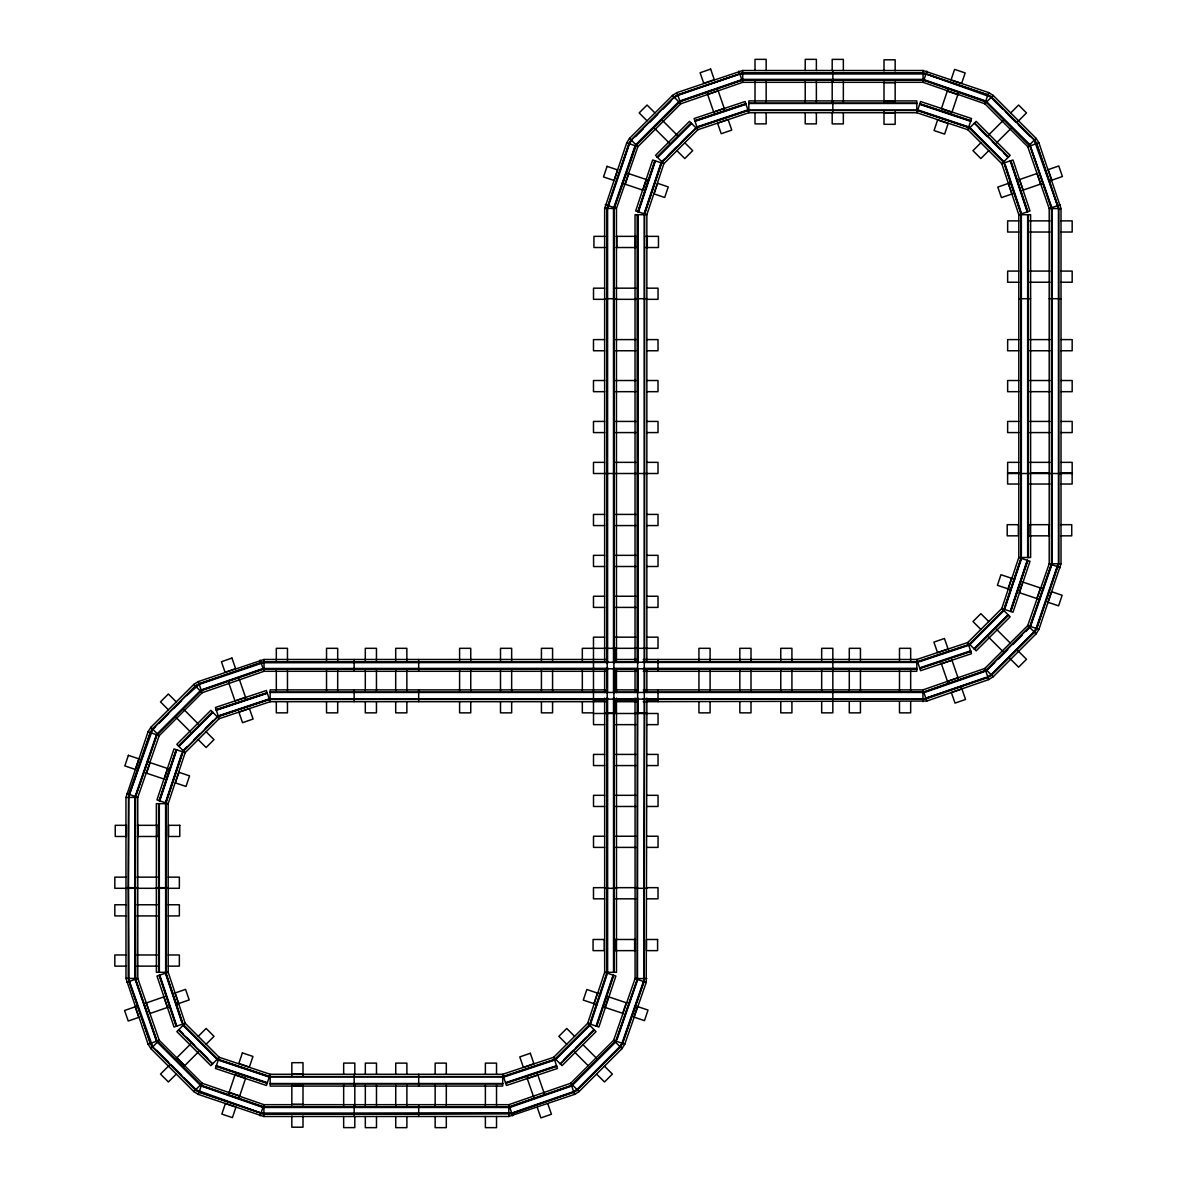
<?xml version="1.0" encoding="UTF-8"?>
<svg xmlns="http://www.w3.org/2000/svg" width="1187" height="1187" viewBox="0 0 1187 1187"><rect width="100%" height="100%" fill="white"/><g stroke="black" fill="none" stroke-linecap="round" stroke-linejoin="round"><path stroke-width="1.5" d="M646.885 713.491L646.232 982.435L624.792 1044.174L621.988 1048.655L579.063 1091.58L574.582 1094.384L508.822 1116.492L263.915 1116.492L198.303 1094.399L193.822 1091.595L150.897 1048.67L148.093 1044.189L125.985 978.429L125.956 797.397L148.049 731.785L150.853 727.319L193.778 684.395L198.259 681.59L264.018 659.482L606.394 659.482M604.643 661.218L604.643 208.437L626.736 142.826L629.54 138.345L672.465 95.42L676.946 92.616L742.706 70.508L923.085 70.508L988.697 92.601L993.178 95.405L1036.103 138.33L1038.907 142.811L1061.015 208.571L1061.015 563.766L1038.922 629.377L1036.117 633.858L993.193 676.783L988.712 679.587L926.824 701.042L643.265 701.695M638.027 978.563L617.017 1039.56M1058.062 563.766L1036.132 628.413L1034.025 631.766L991.1 674.691L987.747 676.798M159.117 800.646L176.121 749.665M159.399 800.735L176.388 749.754M159.77 800.869L176.759 749.872M165.364 802.738L181.774 753.508M165.735 802.857L182.739 751.875M166.017 802.946L183.006 751.964M637.805 211.687L654.809 160.69M638.087 211.776L655.076 160.779M638.458 211.894L655.447 160.913M644.051 213.764L661.055 162.782M644.422 213.883L661.426 162.901M644.704 213.972L661.693 162.99M589.835 1024.01L606.824 973.028M590.102 1024.099L607.106 973.117M590.473 1024.218L606.883 975.002M596.082 1026.087L612.492 976.856M596.453 1026.221L613.442 975.224M596.72 1026.31L613.724 975.313M1003.965 609.213L1020.954 558.216M1004.232 609.302L1021.235 558.32M1004.603 609.421L1021.606 558.439M1010.79 609.539L1027.2 560.309M1010.582 611.409L1027.571 560.427M1010.849 611.513L1027.853 560.516M146.594 773.212L150.155 762.647M164.741 777.633L167.782 768.568M228.082 1095.497L235.338 1073.864M235.961 1107.041L232.415 1117.62L221.835 1114.074L225.396 1103.495L234.462 1106.536M238.646 1099.043L245.65 1078.211L235.071 1074.665M625.282 184.252L628.843 173.673M646.47 179.593L642.924 190.172L622.092 183.169M593.871 1003.653L597.417 993.074M605.058 1007.407L608.619 996.828M622.685 1013.327L626.246 1002.748M948.354 87.957L941.35 108.789L951.929 112.335M951.039 79.959L954.585 69.38L965.165 72.926L961.604 83.505L952.538 80.464M951.662 113.136L958.918 91.503M1008 588.856L1011.547 578.277M1022.23 583.544L1019.188 592.61L1040.02 599.598M1036.815 598.53L1040.376 587.951M129.398 794.489L152.248 730.524M198.303 1094.399L202.176 1083.241L159.251 1040.316L137.796 978.429L137.766 797.397L159.206 735.673L202.131 692.748L264.018 671.293L606.394 671.293M260.042 1115.839L263.915 1104.682L508.822 1104.682L570.71 1083.227L613.634 1040.302L635.075 978.563L635.075 713.491M629.525 143.79L607.596 208.437L607.596 663.073M635.104 145.734L613.501 208.437L613.501 663.073M926.958 71.161L923.085 82.318L742.706 82.318L680.819 103.773L637.894 146.698L616.454 208.437L616.454 661.218M643.443 981.471L622.003 1043.21L619.896 1046.563L576.971 1089.488L573.618 1091.595L513.452 1112.456M988.697 92.601L984.824 103.759L1027.749 146.684L1049.204 208.571L1049.204 563.766L1027.764 625.504L984.839 668.429L922.952 689.884L643.265 689.884M630.223 142.677L631.632 140.437M616.424 1041.266L571.689 1086.016L509.787 1107.471L262.935 1107.471L201.211 1086.031L156.461 1041.281L134.843 978.429L134.843 888.306M635.535 136.535L643.339 128.73M649.838 122.216L657.643 114.412M662.85 109.219L670.655 101.414M635.802 144.606L678.727 101.681M657.108 156.966L691.101 122.973M657.316 157.174L691.309 123.181M657.598 157.441L691.576 123.463M661.767 161.625L664.379 159.013M668.296 155.082L676.145 147.247M681.383 142.01L689.217 134.176M662.049 161.892L696.027 127.914M662.242 162.1L696.235 128.107M152.945 729.397L155.542 726.8M159.444 722.898L168.554 713.788M173.747 708.594L181.552 700.79M186.76 695.582L199.223 684.38L264.018 662.435L608.234 662.435M178.421 745.94L212.414 711.948M178.629 746.133L212.621 712.155M178.896 746.415L212.888 712.423M183.08 750.585L186.997 746.668M193.54 740.139L200.069 733.596M205.306 728.373L213.141 720.524M183.347 750.867L217.34 716.874M183.555 751.074L217.547 717.082M993.178 95.405L984.824 103.759L923.085 82.318L923.085 70.508M980.863 142.766L972.969 150.66L980.863 158.554L988.756 150.66M988.623 135.021L1002.956 120.673M1010.716 112.913L1018.609 105.035L1026.488 112.913L1017.363 122.038M996.501 142.9L1010.849 128.567M1036.103 138.33L1027.749 146.684L1038.907 142.811M150.897 1048.67L159.251 1040.316L148.093 1044.189M169.637 1064.962L160.512 1074.087L168.391 1081.965L176.284 1074.087M176.151 1058.433L190.499 1044.1M198.244 1036.34L206.137 1028.446L214.031 1036.34L206.137 1044.234M184.044 1066.327L198.377 1051.979M193.822 1091.595L202.176 1083.241L263.915 1104.682L263.915 1116.492M969.423 644.081L1003.416 610.103M969.631 644.289L1003.608 610.296M555.293 1058.893L589.286 1024.9M969.898 644.571L1003.89 610.578M555.501 1059.086L589.494 1025.108M555.768 1059.368L589.761 1025.375M974.082 648.74L1008.06 614.747M563.87 1059.62L573.024 1050.465M575.636 1047.854L586.096 1037.393M588.707 1034.782L593.945 1029.559M974.349 649.022L1008.342 615.029M974.557 649.23L1008.549 615.237M560.219 1063.819L594.212 1029.826M560.427 1064.027L594.42 1030.034M994.736 662.717L985.803 671.219M998.638 658.815L1007.733 649.704M1012.941 644.496L1022.052 635.401M1025.954 631.499L1030.553 626.469L1052.157 563.766L1052.157 208.571L1029.841 144.591L985.789 100.969L923.085 79.366L742.706 79.366L679.854 100.984M674.557 97.512L676.798 96.102M677.911 95.405L738.091 74.544M707.615 94.456L718.165 90.805M713.699 112.023L724.248 108.373M1009.989 182.857L997.792 187.086L1001.442 197.635L1013.639 193.407M1018.698 179.845L1037.067 173.48L1040.717 184.03M1022.348 190.395L1041.518 183.748M1050.228 180.736L1062.424 176.507L1058.774 165.972L1048.225 169.622L1051.875 180.157M1060.362 204.698L1049.204 208.571L1061.015 208.571M261.333 669.097L201.167 689.959L156.417 734.694L134.814 797.397L134.814 887.668M235.011 700.998L245.561 697.348M948.087 649.022L937.552 652.672L933.902 642.122L944.437 638.472L948.665 650.669M941.41 663.83L951.959 660.18M947.493 681.397L958.043 677.747M923.916 692.674L984.082 671.812M925.845 698.253L986.026 677.391M961.9 688.905L951.366 692.555L955.016 703.105L965.55 699.455L961.336 687.258M126.638 982.302L137.796 978.429L125.985 978.429M136.772 1006.264L124.576 1010.493L128.226 1021.028L138.775 1017.378L135.125 1006.843M145.482 1003.252L164.652 996.605M173.361 993.593L185.558 989.364L189.208 999.914L177.011 1004.143M168.302 1007.155L149.933 1013.52L146.283 1002.97M527.28 1078.627L537.83 1074.977M694.825 120.673L745.822 103.67M694.914 120.94L745.911 103.952M695.048 121.311L746.029 104.322M696.917 126.92L747.899 109.916M697.036 127.291L748.018 110.287M697.125 127.558L748.107 110.569M216.138 709.648L267.134 692.644M216.227 709.915L267.223 692.926M216.36 710.286L267.342 693.297M218.23 715.88L269.212 698.891M218.349 716.251L269.33 699.262M218.438 716.533L269.419 699.544M917.551 661.634L968.533 644.63M917.64 661.901L968.622 644.912M919.524 661.693L968.74 645.283M919.628 667.88L970.61 650.877M919.747 668.251L970.743 651.248M919.836 668.518L970.832 651.529M503.422 1076.431L554.403 1059.442M503.511 1076.713L554.492 1059.709M503.629 1077.084L554.626 1060.08M505.499 1082.678L556.48 1065.689M505.617 1083.048L556.614 1066.06M505.721 1083.33L556.703 1066.327M739.813 73.95L925.994 73.95M263.054 668.504L608.234 668.34M511.731 1113.05L261.006 1113.05M884.003 82.764L895.161 82.764M884.003 101.355L895.161 101.355M748.834 103.18L916.824 103.18M748.834 103.477L916.824 103.477M748.834 110.168L916.824 110.168M748.834 110.45L916.824 110.45M884.003 113.166L895.161 113.166M604.643 208.437L616.454 208.437L605.296 204.565M1018.802 220.871L1007.644 220.871L1007.644 232.029L1018.802 232.029M1029.767 220.871L1050.05 220.871M1061.015 220.871L1072.173 220.871L1072.173 232.029L1061.015 232.029M1029.767 232.029L1050.05 232.029M605.088 236.361L593.93 236.361L593.93 247.519L605.088 247.519M616.053 236.361L636.336 236.361M645.55 236.361L658.459 236.361L658.459 247.519L645.55 247.519M616.053 247.519L636.336 247.519M1018.802 271.081L1007.644 271.081L1007.644 282.239L1018.802 282.239M1029.767 271.081L1050.05 271.081M1061.015 271.081L1072.173 271.081L1072.173 282.239L1061.015 282.239M1029.767 282.239L1050.05 282.239M604.673 288.174L593.515 288.174L593.515 299.332L604.673 299.332M615.638 288.174L635.92 288.174M646.885 288.174L658.043 288.174L658.043 299.332L646.885 299.332M604.643 298.694L616.454 298.694M635.045 298.694L646.856 298.694M1018.802 298.694L1030.613 298.694M1049.204 298.694L1061.015 298.694M615.638 299.332L635.92 299.332M604.643 339.601L593.485 339.601L593.485 350.758L604.643 350.758M615.608 339.601L635.891 339.601M646.856 339.601L658.013 339.601L658.013 350.758L646.856 350.758M1018.802 339.601L1007.644 339.601L1007.644 350.758L1018.802 350.758M1029.767 339.601L1050.05 339.601M1061.015 339.601L1072.173 339.601L1072.173 350.758L1061.015 350.758M615.608 350.758L635.891 350.758M1029.767 350.758L1050.05 350.758M604.643 380.523L593.485 380.523L593.485 391.68L604.643 391.68M615.608 380.523L635.891 380.523M646.856 380.523L658.013 380.523L658.013 391.68L646.856 391.68M1018.802 380.523L1007.644 380.523L1007.644 391.68L1018.802 391.68M1029.767 380.523L1050.05 380.523M1061.015 380.523L1072.173 380.523L1072.173 391.68L1061.015 391.68M615.608 391.68L635.891 391.68M1029.767 391.68L1050.05 391.68M604.643 421.43L593.485 421.43L593.485 432.587L604.643 432.587M615.608 421.43L635.891 421.43M646.856 421.43L658.013 421.43L658.013 432.587L646.856 432.587M1018.802 421.43L1007.644 421.43L1007.644 432.587L1018.802 432.587M1029.767 421.43L1050.05 421.43M1061.015 421.43L1072.173 421.43L1072.173 432.587L1061.015 432.587M615.608 432.587L635.891 432.587M1029.767 432.587L1050.05 432.587M604.643 462.351L593.485 462.351L593.485 473.509L658.013 473.509L658.013 462.351L646.856 462.351M615.608 462.351L635.891 462.351M1018.802 462.351L1007.644 462.351L1007.644 473.509L1072.173 473.509L1072.173 462.351L1061.015 462.351M1029.767 462.351L1050.05 462.351M1018.772 472.856L1007.615 472.856L1007.615 484.029L1018.772 484.029M1030.583 472.856L1049.174 472.856M1060.985 472.856L1072.143 472.856L1072.143 484.029L1060.985 484.029M1029.737 484.029L1050.02 484.029M604.643 514.416L593.485 514.416L593.485 525.574L604.643 525.574M615.608 514.416L635.891 514.416M646.856 514.416L658.013 514.416L658.013 525.574L646.856 525.574M1029.322 524.684L1049.605 524.684M1060.57 524.684L1071.727 524.684L1071.727 535.841L1060.57 535.841M615.608 525.574L635.891 525.574M1029.322 535.841L1049.605 535.841M604.643 555.338L593.485 555.338L593.485 566.496L604.643 566.496M615.608 555.338L635.891 555.338M646.856 555.338L658.013 555.338L658.013 566.496L646.856 566.496M1061.015 563.766L1049.204 563.766L1060.362 567.638M615.608 566.496L635.891 566.496M604.643 596.245L593.485 596.245L593.485 607.403L604.643 607.403M615.608 596.245L635.891 596.245M646.856 596.245L658.013 596.245L658.013 607.403L646.856 607.403M615.608 607.403L635.891 607.403M604.643 637.167L593.485 637.167L593.485 712.853L582.327 712.853L582.327 701.695M615.608 637.167L635.891 637.167M646.856 637.167L658.013 637.167L658.013 648.325L582.327 648.325L582.327 661.218M613.768 659.482L637.731 659.482M643.265 659.482L916.824 659.482L967.82 642.479L1001.798 608.486L1018.802 557.504L1018.802 214.699L1001.798 163.717L967.82 129.724L916.824 112.72L748.834 112.72L697.852 129.724L663.859 163.717L646.856 214.699L646.856 661.218M606.394 661.752L264.018 661.752L199.001 683.727L195.38 685.997L152.455 728.922L150.2 732.542L128.76 794.266L128.226 887.668M613.768 661.752L637.731 661.752M643.265 661.752L916.824 661.752M916.824 662.034L260.992 662.554L199.104 684.009L195.588 686.205L152.663 729.13L150.467 732.631L128.522 797.397L128.522 887.668M613.768 662.435L637.731 662.435M643.265 662.435L916.824 662.435M613.768 668.34L637.731 668.34M643.265 668.34L916.824 668.34M916.824 668.726L263.188 668.86L201.286 690.315L156.788 734.827L135.199 797.397L135.199 887.668M606.394 669.008L264.018 669.008L201.389 690.597L157.055 734.916L135.615 796.655L135.496 887.668M613.768 669.008L637.731 669.008M643.265 669.008L916.824 669.008M613.768 671.293L637.731 671.293M643.265 671.293L916.824 671.293L916.824 659.482L920.563 670.685L971.545 653.681L967.82 642.479L976.159 650.832L1010.152 616.839L1001.798 608.486L1013.001 612.225L1030.004 561.243L1018.802 557.504L1030.613 557.504L1030.613 214.699L1018.802 214.699L1030.004 210.96L1013.001 159.978L1001.798 163.717L1010.152 155.363L976.159 121.371L967.82 129.724L971.545 118.522L920.563 101.518L916.824 112.72L916.824 100.91L748.834 100.91L748.834 112.72L745.095 101.518L694.113 118.522L697.852 129.724L689.499 121.371L655.506 155.363L663.859 163.717L652.657 159.978L635.653 210.96L646.856 214.699L635.045 214.699L635.045 661.218M606.394 689.884L270.146 689.884L270.146 701.695L219.15 718.684L185.172 752.677L168.168 803.658L168.198 972.301L185.202 1023.283L219.18 1057.276L270.176 1074.28L502.695 1074.28L553.691 1057.276L587.684 1023.283L604.673 972.301L604.673 713.491M613.768 689.884L637.731 689.884M270.146 692.155L606.394 692.155M613.768 692.155L637.731 692.155M643.265 692.155L923.694 692.036L985.581 670.581L1029.915 626.246L1051.474 563.766L1051.474 208.571L1029.901 145.942L986.427 102.156L923.085 80.048L742.706 80.048L680.077 101.622L636.291 145.096L614.183 208.437L614.183 661.218M270.146 692.451L922.952 692.451L986.649 670.24L1030.182 626.35L1051.771 563.766L1051.771 208.571L1030.168 145.838L985.67 101.34L923.085 79.752L742.706 79.752L679.973 101.355L635.475 145.853L613.887 208.437L613.887 712.853M270.146 698.742L608.234 698.742M613.768 698.742L637.731 698.742M643.265 698.742L922.952 698.742M270.146 699.128L922.952 699.128L987.866 677.169L991.382 674.973L1034.307 632.048L1036.503 628.531L1058.448 563.766L1058.448 208.571L1036.488 143.657L1034.292 140.14L991.368 97.215L987.866 95.019L923.085 73.075L742.706 73.075L677.792 95.034L674.275 97.23L631.35 140.155L629.155 143.657L607.21 208.437L607.21 712.853M270.146 699.425L606.394 699.425M613.768 699.425L637.731 699.425M643.265 699.425L926.068 698.891L987.97 677.436L991.59 675.166L1034.515 632.241L1036.77 628.635L1058.745 563.766L1058.745 208.571L1036.755 143.553L1034.5 139.932L991.575 97.008L987.955 94.752L923.085 72.778L742.706 72.778L677.688 94.767L674.068 97.022L631.143 139.947L628.887 143.568L606.913 208.437L606.913 663.073M593.485 701.042L604.643 701.042M615.608 701.042L635.891 701.042M646.856 701.042L658.013 701.042M606.394 701.695L270.146 701.695L266.407 690.493L215.426 707.482L219.15 718.684L210.811 710.33L176.818 744.323L185.172 752.677L173.97 748.938L156.966 799.934L168.168 803.658L156.358 803.658L156.387 972.301L168.198 972.301L156.996 976.04L173.999 1027.022L185.202 1023.283L176.848 1031.637L210.841 1065.629L219.18 1057.276L215.455 1068.478L266.437 1085.482L270.176 1074.28L270.176 1086.09L502.695 1086.09L502.695 1074.28L506.434 1085.482L557.415 1068.478L553.691 1057.276L562.044 1065.629L596.022 1031.637L587.684 1023.283L598.886 1027.022L615.875 976.04L604.673 972.301L616.483 972.301L616.483 713.491M613.768 701.695L637.731 701.695M604.673 724.649L593.515 724.649L593.515 713.491L658.043 713.491L658.043 724.649L646.885 724.649M615.638 724.649L635.92 724.649M604.673 754.413L593.515 754.413L593.515 765.57L604.673 765.57M615.638 754.413L635.92 754.413M646.885 754.413L658.043 754.413L658.043 765.57L646.885 765.57M615.638 765.57L635.92 765.57M604.673 795.32L593.515 795.32L593.515 806.477L604.673 806.477M615.638 795.32L635.92 795.32M646.885 795.32L658.043 795.32L658.043 806.477L646.885 806.477M125.956 797.397L137.766 797.397L126.608 793.524M615.638 806.477L635.92 806.477M137.366 825.321L157.648 825.321M604.673 836.241L593.515 836.241L593.515 847.399L604.673 847.399M615.638 836.241L635.92 836.241M646.885 836.241L658.043 836.241L658.043 847.399L646.885 847.399M137.366 836.479L157.648 836.479M615.638 847.399L635.92 847.399M125.985 877.148L114.827 877.148L114.827 888.306L179.356 888.306L179.356 877.148L168.198 877.148M136.95 877.148L157.233 877.148M125.956 887.668L137.766 887.668M156.358 887.668L165.601 887.668L165.601 803.658M168.168 887.668L165.898 887.668L165.898 803.658M604.643 887.668L593.485 887.668L593.485 898.826L604.643 898.826M615.608 887.668L635.891 887.668M646.856 887.668L658.013 887.668L658.013 898.826L646.856 898.826M604.673 888.306L616.483 888.306M635.075 888.306L646.885 888.306M615.608 898.826L635.891 898.826M125.985 904.761L114.827 904.761L114.827 915.919L125.985 915.919M136.95 904.761L157.233 904.761M168.198 904.761L179.356 904.761L179.356 915.919L168.198 915.919M136.95 915.919L157.233 915.919M615.192 939.481L635.475 939.481M615.192 950.639L635.475 950.639M125.985 954.971L114.827 954.971L114.827 966.129L125.985 966.129M136.95 954.971L157.233 954.971M168.198 954.971L179.356 954.971L179.356 966.129L168.198 966.129M136.95 966.129L157.233 966.129M646.885 978.563L635.075 978.563L646.232 982.435M291.839 1073.834L302.997 1073.834M270.176 1076.55L502.695 1076.55M270.176 1076.832L502.695 1076.832M270.176 1083.523L502.695 1083.523M270.176 1083.82L502.695 1083.82M291.839 1085.645L302.997 1085.645M291.839 1104.236L302.997 1104.236M919.836 103.67L970.832 120.673M919.747 103.952L970.743 120.94M919.628 104.322L970.61 121.311M917.759 109.916L968.74 126.92M917.64 110.287L968.622 127.291M917.551 110.569L968.533 127.558M218.467 1059.442L269.449 1076.431M218.378 1059.709L269.36 1076.713M218.26 1060.08L269.241 1077.084M216.39 1065.689L267.372 1082.678M216.257 1066.06L267.253 1083.048M216.168 1066.327L267.164 1083.33M947.271 91.147L957.85 94.708M628.042 173.406L647.271 179.86M1014.751 579.345L1000.967 574.716L997.421 585.295L1011.19 589.924M1021.948 581.764L1043.566 589.019M146.951 761.564L168.584 768.835M145.808 772.945L165.023 779.399M600.622 994.142L586.838 989.513L583.292 1000.092L597.061 1004.721M607.818 996.561L627.048 1003.015M604.257 1007.14L623.487 1013.594M229.15 1092.292L239.729 1095.853M927.715 74.544L989.973 96.8M626.736 142.826L637.894 146.698L629.54 138.345M1038.922 629.377L1027.764 625.504L1036.117 633.858M148.049 731.785L159.206 735.673L150.853 727.319M624.792 1044.174L613.634 1040.302L621.988 1048.655M259.285 1112.456L197.027 1090.2M991.086 97.497L1002.792 109.204M1005.404 111.801L1015.805 122.202M1018.401 124.813L1030.108 136.52M974.557 122.973L1008.549 156.966M974.349 123.181L1008.342 157.174M979.305 128.686L987.154 136.535M992.377 141.757L1000.226 149.607M1004.143 153.524L1008.06 157.441M969.898 127.632L1003.89 161.625M969.631 127.914L1003.608 161.892M969.423 128.107L1003.416 162.1M672.465 95.42L680.819 103.773L676.946 92.616M654.942 112.913L647.049 105.035L639.17 112.913L647.049 120.807M662.702 120.673L677.035 135.021M684.795 142.766L692.689 150.66L684.795 158.554L676.902 150.66M654.809 128.567L669.156 142.9M988.756 621.543L980.863 613.649L972.969 621.543L980.863 629.436M996.501 629.303L1010.256 643.042M1017.363 650.15L1026.488 659.275L1018.609 667.168L1009.484 658.043M988.623 637.182L1002.956 651.529M993.193 676.783L984.839 668.429L988.712 679.587M574.627 1036.34L566.733 1028.446L558.854 1036.34L566.733 1044.234M582.98 1044.694L596.72 1058.433M604.48 1066.193L612.373 1074.087L604.48 1081.965L596.586 1074.087M574.493 1051.979L588.233 1065.733M193.778 684.395L202.131 692.748L198.259 681.59M579.063 1091.58L570.71 1083.227L574.582 1094.384M176.255 701.888L168.361 693.994L160.482 701.888L168.361 709.781M184.015 709.648L198.348 723.981M206.108 731.741L214.001 739.635L206.108 747.513L198.214 739.635M176.121 717.527L190.454 731.875M183.584 1024.9L217.577 1058.893M183.391 1025.108L217.369 1059.086M183.11 1025.375L217.102 1059.368M178.94 1029.559L182.857 1033.476M186.774 1037.393L194.623 1045.243M199.846 1050.465L207.695 1058.314M178.658 1029.826L212.651 1063.819M178.451 1030.034L212.443 1064.027M176.744 1057.84L184.638 1065.733M156.892 1050.48L168.599 1062.187M171.195 1064.798L181.596 1075.199M184.208 1077.796L195.914 1089.503M1034.723 141.535L1057.572 205.677M152.277 1045.465L129.428 981.323M738.833 71.161L742.706 82.318L742.706 70.508M926.824 701.042L922.952 689.884L922.952 701.695M512.695 1115.839L508.822 1104.682L508.822 1116.492M260.146 660.135L264.018 671.293L264.018 659.482M1019.499 179.563L1023.149 190.113M1008.342 183.436L1011.992 193.971M951.677 659.378L958.31 678.549M941.128 663.029L947.775 682.199M717.883 90.004L724.53 109.174M707.348 93.654L713.98 112.824M537.548 1074.176L544.195 1093.346M547.771 1103.702L551.436 1114.252L540.886 1117.902L537.236 1107.352M527.013 1077.826L533.646 1096.996M239.195 678.979L245.843 698.134M228.661 682.629L235.293 701.784M175.008 993.029L178.658 1003.564M163.851 996.887L167.501 1007.437M1010.849 160.69L1027.853 211.687M1010.582 160.779L1027.571 211.776M1010.211 160.913L1027.2 211.894M1005.196 164.533L1021.606 213.764M1004.232 162.901L1021.235 213.883M1003.965 162.99L1020.954 213.972M166.046 973.028L183.035 1024.01M165.765 973.117L182.768 1024.099M165.394 973.236L181.804 1022.467M159.8 975.106L176.789 1026.087M159.429 975.224L176.418 1026.221M159.147 975.313L176.151 1026.31M1048.759 524.684L1048.759 535.841M1030.168 524.684L1030.168 535.841M1028.343 214.699L1028.343 557.504M1028.046 214.699L1028.046 557.504M1027.66 214.699L1027.66 557.504M1021.354 214.699L1021.354 557.504M1021.072 214.699L1021.072 557.504M910.666 661.218L910.666 648.325L899.494 648.325L899.494 661.218M910.666 670.447L910.666 690.73M910.666 701.695L910.666 712.853L899.494 712.853L899.494 701.695M899.494 670.447L899.494 690.73M895.161 70.953L895.161 59.795L884.003 59.795L884.003 70.953M895.161 81.918L895.161 102.201M895.161 111.415L895.161 124.323L884.003 124.323L884.003 111.415M884.003 81.918L884.003 102.201M860.441 661.218L860.441 648.325L849.284 648.325L849.284 661.218M860.441 670.447L860.441 690.73M860.441 701.695L860.441 712.853L849.284 712.853L849.284 701.695M849.284 670.447L849.284 690.73M843.349 70.537L843.349 59.38L832.191 59.38L832.191 70.537M843.349 81.502L843.349 101.785M843.349 112.75L843.349 123.908L832.191 123.908L832.191 112.75M832.829 70.508L832.829 82.318M832.829 100.91L832.829 112.72M832.191 81.502L832.191 101.785M821.671 661.218L821.671 648.325L832.829 648.325L832.829 712.853L821.671 712.853L821.671 701.695M821.671 670.447L821.671 690.73M816.374 70.508L816.374 59.35L805.216 59.35L805.216 70.508M816.374 81.473L816.374 101.756M816.374 112.72L816.374 123.878L805.216 123.878L805.216 112.72M805.216 81.473L805.216 101.756M791.922 661.218L791.922 648.325L780.764 648.325L780.764 661.218M791.922 670.447L791.922 690.73M791.922 701.695L791.922 712.853L780.764 712.853L780.764 701.695M780.764 670.447L780.764 690.73M766.164 70.508L766.164 59.35L755.006 59.35L755.006 70.508M766.164 81.473L766.164 101.756M766.164 112.72L766.164 123.878L755.006 123.878L755.006 112.72M755.006 81.473L755.006 101.756M751 661.218L751 648.325L739.842 648.325L739.842 661.218M751 670.447L751 690.73M751 701.695L751 712.853L739.842 712.853L739.842 701.695M739.842 670.447L739.842 690.73M710.093 661.218L710.093 648.325L698.935 648.325L698.935 661.218M710.093 670.447L710.093 690.73M710.093 701.695L710.093 712.853L698.935 712.853L698.935 701.695M698.935 670.447L698.935 690.73M658.013 659.482L658.013 671.293M658.013 689.884L658.013 701.695M647.301 236.361L647.301 247.519M646.856 668.607L646.856 692.57M646.856 698.104L646.856 712.853L635.045 712.853L635.045 698.104M644.615 713.491L644.081 981.694L622.641 1043.432L620.386 1047.053L577.461 1089.978L573.84 1092.233L511.953 1113.688L263.915 1114.222L199.045 1092.248L195.425 1089.992L152.5 1047.068L150.245 1043.447L128.255 978.429L128.255 888.306M644.586 214.699L644.586 661.218M644.586 668.607L644.586 692.57M644.586 698.104L644.586 712.853M644.304 214.699L644.304 712.853M644.333 713.491L643.814 981.604L622.374 1043.343L620.178 1046.845L577.253 1089.77L573.736 1091.966L511.849 1113.421L263.915 1113.925L199.134 1091.981L195.632 1089.785L152.708 1046.86L150.512 1043.343L129.057 981.456L128.552 888.306M637.998 214.699L637.998 663.073M637.998 668.607L637.998 692.57M637.998 698.104L637.998 712.853M637.612 214.699L637.612 712.853M637.642 713.491L637.493 979.409L616.053 1041.147L571.555 1085.645L508.822 1107.248L263.915 1107.248L201.33 1085.66L156.832 1041.162L135.377 979.26L135.229 888.306M637.315 214.699L637.315 661.218M637.315 668.607L637.315 692.57M637.315 698.104L637.315 712.853M637.345 713.491L637.226 979.32L615.786 1041.044L571.466 1085.378L508.822 1106.952L263.915 1106.952L201.434 1085.393L157.099 1041.058L135.644 979.171L135.526 888.306M635.49 236.361L635.49 247.519M635.045 668.607L635.045 692.57M634.63 939.481L634.63 950.639M616.899 236.361L616.899 247.519M616.454 668.607L616.454 692.57M616.454 698.104L616.454 712.853L604.643 712.853L604.643 698.104M616.038 939.481L616.038 950.639M615.801 648.325L615.801 661.218M615.801 670.447L615.801 690.73M615.801 701.695L615.801 712.853M614.213 713.491L614.213 972.301M614.183 668.607L614.183 692.57M614.183 698.104L614.183 712.853M613.916 713.491L613.916 972.301M613.501 668.607L613.501 692.57M613.501 698.104L613.501 712.853M613.531 713.491L613.531 972.301M607.596 668.607L607.596 692.57M607.596 698.104L607.596 712.853M607.625 713.491L607.625 972.301M607.24 713.491L607.24 972.301M606.913 668.607L606.913 692.57M606.913 698.104L606.913 712.853M606.943 713.491L606.943 972.301M604.643 668.607L604.643 692.57M582.327 670.447L582.327 690.73M552.578 661.218L552.578 648.325L541.42 648.325L541.42 661.218M552.578 670.447L552.578 690.73M552.578 701.695L552.578 712.853L541.42 712.853L541.42 701.695M541.42 670.447L541.42 690.73M511.656 661.218L511.656 648.325L500.499 648.325L500.499 661.218M511.656 670.447L511.656 690.73M511.656 701.695L511.656 712.853L500.499 712.853L500.499 701.695M500.499 670.447L500.499 690.73M496.537 1074.28L496.537 1063.122L485.379 1063.122L485.379 1074.28M496.537 1085.244L496.537 1105.527M496.537 1116.492L496.537 1127.65L485.379 1127.65L485.379 1116.492M485.379 1085.244L485.379 1105.527M470.749 661.218L470.749 648.325L459.592 648.325L459.592 661.218M470.749 670.447L470.749 690.73M470.749 701.695L470.749 712.853L459.592 712.853L459.592 701.695M459.592 670.447L459.592 690.73M446.312 1074.28L446.312 1063.122L435.154 1063.122L435.154 1074.28M446.312 1085.244L446.312 1105.527M446.312 1116.492L446.312 1127.65L435.154 1127.65L435.154 1116.492M435.154 1085.244L435.154 1105.527M418.67 659.482L418.67 671.293M418.67 689.884L418.67 701.695M418.699 1074.28L418.699 1086.09M418.699 1104.682L418.699 1116.492M406.859 661.218L406.859 648.325L395.701 648.325L395.701 661.218M406.859 670.447L406.859 690.73M406.859 701.695L406.859 712.853L395.701 712.853L395.701 701.695M406.889 1074.28L406.889 1063.122L395.731 1063.122L395.731 1074.28M406.889 1085.244L406.889 1105.527M406.889 1116.492L406.889 1127.65L395.731 1127.65L395.731 1116.492M395.701 670.447L395.701 690.73M395.731 1085.244L395.731 1105.527M376.457 661.218L376.457 648.325L365.299 648.325L365.299 661.218M376.457 670.447L376.457 690.73M376.457 701.695L376.457 712.853L365.299 712.853L365.299 701.695M376.487 1074.28L376.487 1063.122L365.329 1063.122L365.329 1074.28M376.487 1085.244L376.487 1105.527M376.487 1116.492L376.487 1127.65L365.329 1127.65L365.329 1116.492M365.299 670.447L365.299 690.73M365.329 1085.244L365.329 1105.527M354.809 1074.25L354.809 1063.092L343.651 1063.092L343.651 1074.25M354.809 1085.215L354.809 1105.498M354.809 1116.463L354.809 1127.62L343.651 1127.62L343.651 1116.463M354.141 659.482L354.141 671.293M354.141 689.884L354.141 701.695M354.171 1074.28L354.171 1086.09M354.171 1104.682L354.171 1116.492M343.651 1085.215L343.651 1105.498M337.687 661.218L337.687 648.325L326.529 648.325L326.529 661.218M337.687 670.447L337.687 690.73M337.687 701.695L337.687 712.853L326.529 712.853L326.529 701.695M326.529 670.447L326.529 690.73M302.997 1075.585L302.997 1062.677L291.839 1062.677L291.839 1075.585M302.997 1084.799L302.997 1105.082M302.997 1116.047L302.997 1127.205L291.839 1127.205L291.839 1116.047M291.839 1084.799L291.839 1105.082M287.462 661.218L287.462 648.325L276.304 648.325L276.304 661.218M287.462 670.447L287.462 690.73M287.462 701.695L287.462 712.853L276.304 712.853L276.304 701.695M276.304 670.447L276.304 690.73M165.928 888.306L165.928 972.301M165.646 888.306L165.646 972.301M159.31 803.658L159.31 887.668M159.34 888.306L159.34 972.301M158.924 803.658L158.924 887.668M158.954 888.306L158.954 972.301M158.628 803.658L158.628 887.668M158.657 888.306L158.657 972.301M156.803 825.321L156.803 836.479M138.211 825.321L138.211 836.479M128.374 755.333L124.828 765.912L135.407 769.458L138.953 758.879L128.374 755.333M178.97 772.322L175.424 782.901L186.003 786.447L189.549 775.868L178.97 772.322M242.385 1052.899L238.824 1063.478L249.404 1067.024L252.95 1056.445L242.385 1052.899M607.061 166.358L603.515 176.937L614.094 180.483L617.641 169.919L607.061 166.358M657.657 183.347L654.111 193.926L664.69 197.487L668.236 186.908L657.657 183.347M637.434 1006.517L633.888 1017.081L644.467 1020.642L648.013 1010.063L637.434 1006.517M937.596 119.976L934.05 130.555L944.615 134.101L948.176 123.522L937.596 119.976M1051.563 591.705L1048.017 602.284L1058.596 605.845L1062.142 595.266L1051.563 591.705M710.642 69.098L700.107 72.748L703.757 83.298L714.292 79.648L710.642 69.098M728.106 119.531L717.571 123.181L721.221 133.73L731.771 130.08L728.106 119.531M231.955 658.073L221.42 661.723L225.07 672.257L235.605 668.607L231.955 658.073M249.418 708.505L238.884 712.155L242.534 722.705L253.068 719.04L249.418 708.505M530.307 1053.27L519.772 1056.92L523.422 1067.469L533.957 1063.819L530.307 1053.27M1018.357 524.684L1007.199 524.684L1007.199 535.841L1018.357 535.841L1018.357 524.684M126.401 825.321L115.243 825.321L115.243 836.479L126.401 836.479L126.401 825.321M179.771 825.321L168.613 825.321L168.613 836.479L179.771 836.479L179.771 825.321M604.228 939.481L593.07 939.481L593.07 950.639L604.228 950.639L604.228 939.481M657.598 939.481L646.44 939.481L646.44 950.639L657.598 950.639L657.598 939.481"/></g></svg>
